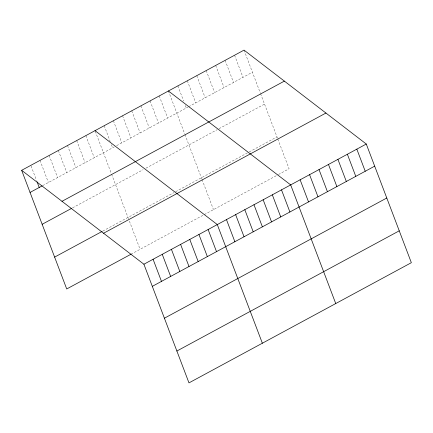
<?xml version="1.0" encoding="UTF-8"?>
<svg xmlns="http://www.w3.org/2000/svg" width="433" height="433" viewBox="0 0 433 433"><rect width="100%" height="100%" fill="white"/><g stroke="black" fill="none" stroke-linecap="round" stroke-linejoin="round"><path stroke-width="0.32" stroke-dasharray="2.17 1.62" d="M42.667 185.616L114.328 146.879M116.618 145.64L188.041 107.038M188.631 106.718L252.423 72.235M72.538 207.867L143.052 169.747M145.921 168.199L217.269 129.635M219.044 128.677L264.525 104.093M102.778 231.081L173.866 192.653M175.587 191.727L248.639 152.237M249.229 151.918L276.99 136.915M130.934 254.258L277.872 174.835M278.462 174.515L289.092 168.767L277.688 138.749M244.023 50.12L260.336 93.063M260.569 93.674L277.456 138.138M234.572 55.224L242.973 77.345M225.122 60.333L233.522 82.454M215.672 65.443L224.072 87.558M206.216 70.552L214.622 92.667M196.766 75.661L205.172 97.777M187.316 80.771L195.716 102.886M177.866 85.875L183.63 101.041M185.308 105.468L186.266 107.996M168.415 90.984L184.729 133.932M184.961 134.544L201.848 179.002M202.081 179.619L213.485 209.637M159.241 95.942L167.641 118.057M150.072 100.9L158.473 123.021M140.898 105.858L149.298 127.979M131.724 110.816L140.124 132.936M122.55 115.773L130.95 137.894M113.381 120.731L121.781 142.852M104.207 125.694L110.204 141.488M111.405 144.649L112.607 147.81M95.271 131.28L111.346 173.595M111.579 174.207L128.466 218.67M129.397 221.122L140.103 249.3M85.858 135.61L94.259 157.726M76.69 140.568L85.09 162.684M67.516 145.526L75.916 167.641M58.341 150.484L66.742 172.599M49.167 155.442L57.567 177.557M39.998 160.399L48.399 182.515M31.062 165.991L36.583 180.523"/><path stroke-width="0.65" d="M21.65 170.315L244.023 50.12L366.28 144.032L411.35 262.685L188.977 382.88L143.908 264.233L21.65 170.315L66.72 288.968L130.934 254.258M30.05 192.431L42.093 185.925M61.995 201.307L284.367 81.112M42.153 224.289L71.391 208.484M54.618 257.11L102.204 231.39M103.563 233.241L325.935 113.04M143.908 264.233L366.28 144.032M152.308 286.348L374.68 166.153M164.41 318.206L386.783 198.005M176.875 351.028L399.248 230.827M168.415 90.984L290.673 184.902L335.743 303.549M95.033 130.652L217.29 224.565L262.36 343.217M356.83 149.141L365.23 171.257M347.38 154.251L355.78 176.366M337.924 159.36L346.33 181.476M328.474 164.47L336.879 186.585M319.024 169.574L327.424 191.695M309.573 174.683L317.974 196.804M300.123 179.792L308.523 201.908M281.499 189.86L289.899 211.975M272.325 194.818L280.73 216.933M263.156 199.775L271.556 221.891M253.982 204.733L262.382 226.849M244.807 209.691L253.208 231.807M235.633 214.649L244.039 236.764M226.464 219.607L234.865 241.728M208.116 229.522L216.516 251.643M198.942 234.48L207.347 256.601M189.773 239.438L198.173 261.559M180.599 244.401L188.999 266.517M171.425 249.359L179.825 271.475M162.251 254.317L170.656 276.433M153.082 259.275L161.482 281.39M37.065 181.784L39.224 187.473"/></g></svg>
